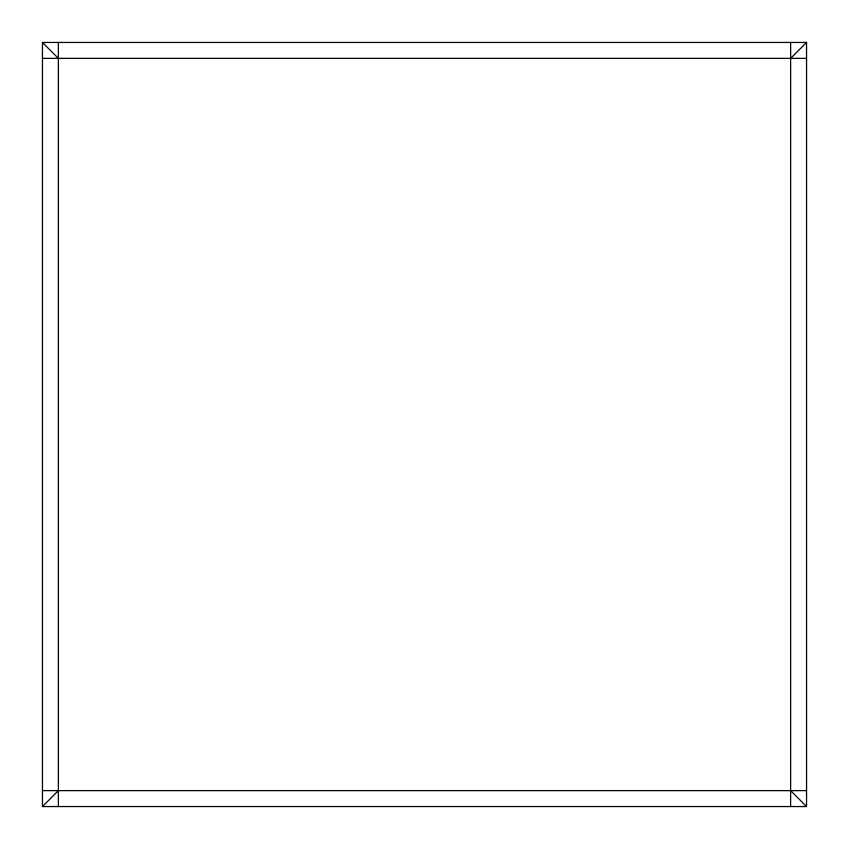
<?xml version="1.0" encoding="UTF-8"?>
<svg xmlns="http://www.w3.org/2000/svg" width="849" height="849" viewBox="0 0 849 849"><rect width="100%" height="100%" fill="white"/><g stroke="black" fill="none" stroke-linecap="round" stroke-linejoin="round"><path stroke-width="1.27" d="M42.45 806.55L806.55 806.55L806.55 42.45L42.45 42.45L42.45 806.55L58.369 790.631M790.631 58.369L806.55 42.45M42.45 58.369L806.55 58.369M42.45 790.631L806.55 790.631M42.45 42.45L58.369 58.369M790.631 790.631L806.55 806.55M790.631 42.45L790.631 806.55M58.369 42.45L58.369 806.55"/></g></svg>
